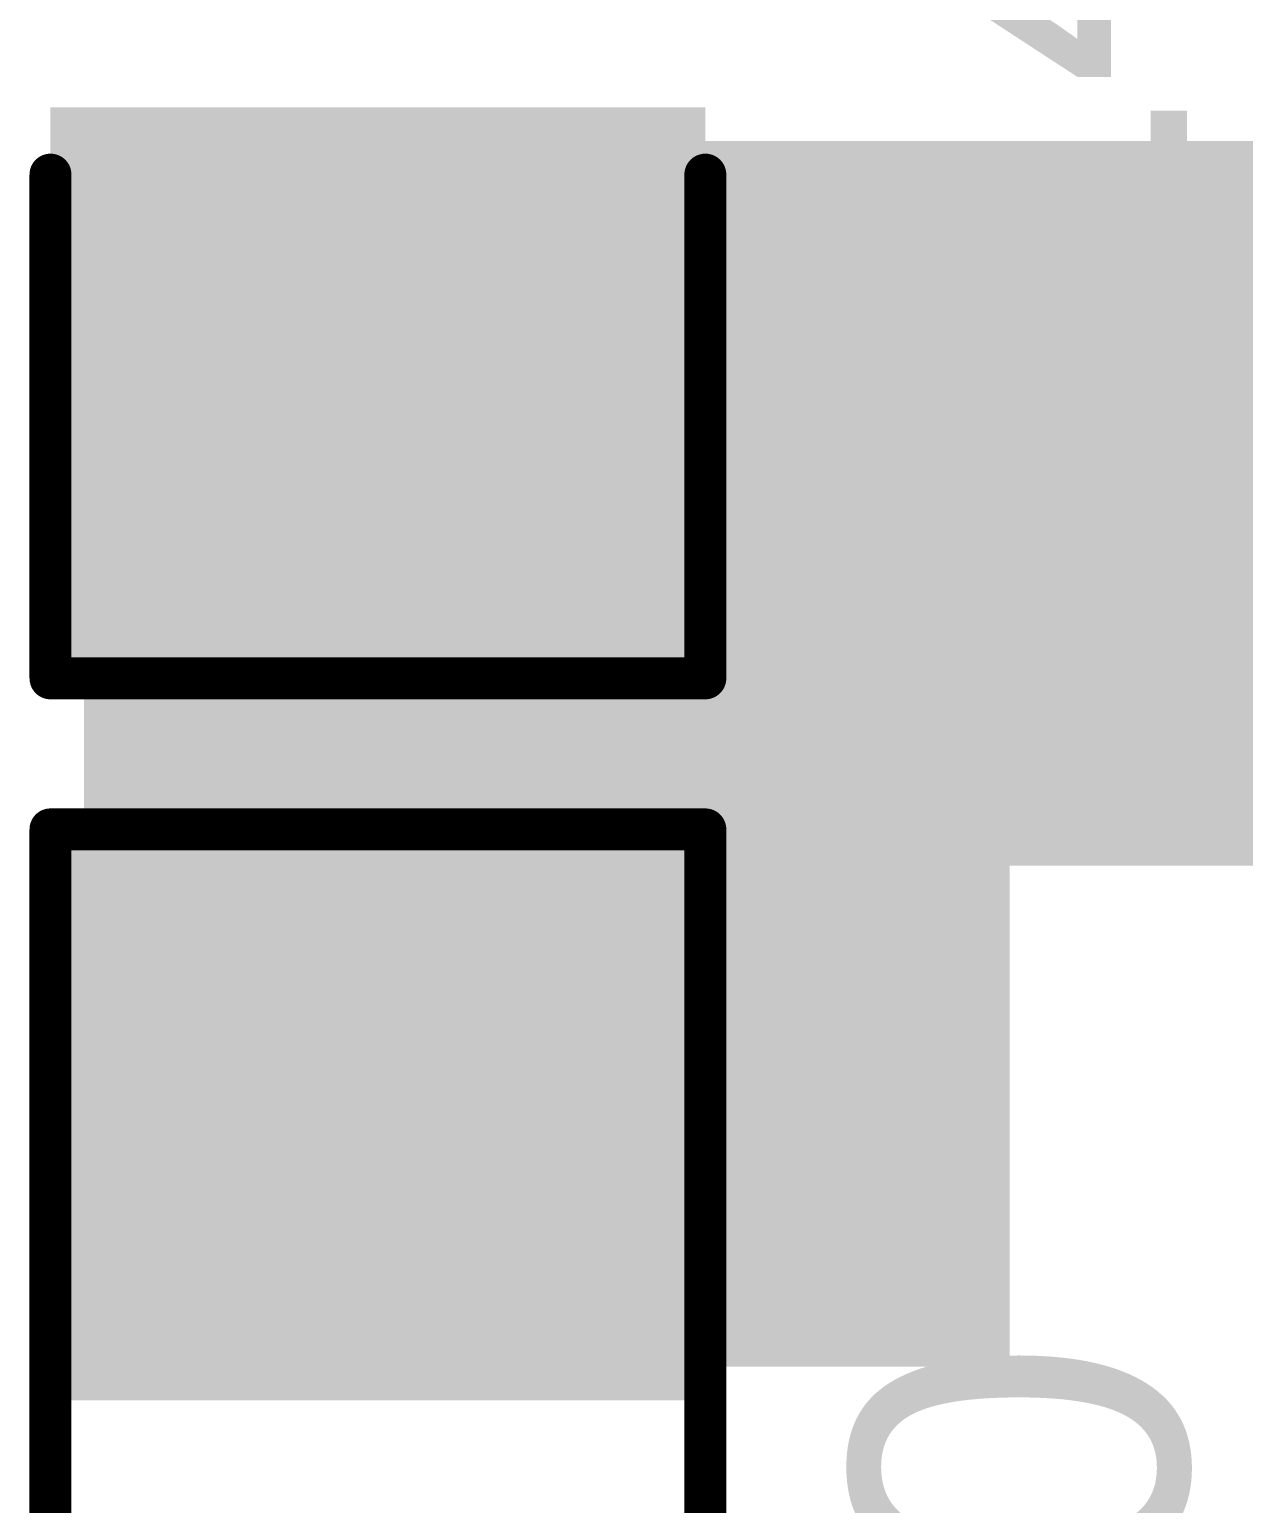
# Model space of a CAD drawing. Header units: inches. Extents: x 68 to 568, y 3 to 460.
# Drawn here: x 219.501 to 223.174, y 252.92 to 257.38 of the extents above; entities that cross this region are included whole.
import ezdxf

# ---------------------------------------------------------------- set-up
doc = ezdxf.new("R2010")
doc.units = ezdxf.units.IN
for name, color, linetype in [('Top Layer', 1, 'Continuous'), ('Top Overlay', 2, 'Continuous'), ('Top Paste', 8, 'Continuous'), ('Top Solder', 216, 'Continuous')]:
    doc.layers.add(name, color=color, linetype=linetype)
doc.styles.add('Arial', font='', dxfattribs={"height": 0.2})
doc.styles.get('Arial').set_extended_font_data('Arial')

# ---------------------------------------------------------------- blocks, each defined once
blk = doc.blocks.new('R___1206_524')
at = {"layer": 'Top Layer'}
for points in [[(-2.032, 0.889), (-0.508, 0.889), (-0.508, -0.889), (-2.032, -0.889)], [(0.508, 0.889), (2.032, 0.889), (2.032, -0.889), (0.508, -0.889)]]:
    blk.add_hatch(color=1, dxfattribs=at).paths.add_polyline_path(points)
at = {"layer": 'Top Paste'}
for points in [[(-2.032, 0.889), (-0.508, 0.889), (-0.508, -0.889), (-2.032, -0.889)], [(0.508, 0.889), (2.032, 0.889), (2.032, -0.889), (0.508, -0.889)]]:
    blk.add_hatch(color=8, dxfattribs=at).paths.add_polyline_path(points)
at = {"layer": 'Top Solder'}
for points in [[(-2.1336, 0.9906), (-0.4064, 0.9906), (-0.4064, -0.9906), (-2.1336, -0.9906)], [(0.4064, 0.9906), (2.1336, 0.9906), (2.1336, -0.9906), (0.4064, -0.9906)]]:
    blk.add_hatch(color=216, dxfattribs=at).paths.add_polyline_path(points)
at = {"layer": 'Top Overlay'}
for points in [[(-2.1336, -0.9906, 0.127, 0.127, 0), (-2.1336, 0.9906, 0.127, 0.127, 0)], [(2.1336, 0.9906, 0.127, 0.127, 0), (-2.1336, 0.9906, 0.127, 0.127, 0)], [(2.1336, -0.9906, 0.127, 0.127, 0), (2.1336, 0.9906, 0.127, 0.127, 0)], [(2.1336, -0.9906, 0.127, 0.127, 0), (-2.1336, -0.9906, 0.127, 0.127, 0)]]:
    blk.add_lwpolyline(points, format="xyseb", dxfattribs=at)
for points in [[(-2.16535, 0.9906, 0.0635, 0.0635, 1), (-2.10185, 0.9906, 0.0635, 0.0635, 1)], [(-2.16535, 0.9906, 0.0635, 0.0635, 1), (-2.10185, 0.9906, 0.0635, 0.0635, 1)], [(2.10185, 0.9906, 0.0635, 0.0635, 1), (2.16535, 0.9906, 0.0635, 0.0635, 1)], [(2.10185, 0.9906, 0.0635, 0.0635, 1), (2.16535, 0.9906, 0.0635, 0.0635, 1)], [(-2.16535, -0.9906, 0.0635, 0.0635, 1), (-2.10185, -0.9906, 0.0635, 0.0635, 1)], [(-2.16535, -0.9906, 0.0635, 0.0635, 1), (-2.10185, -0.9906, 0.0635, 0.0635, 1)], [(2.10185, -0.9906, 0.0635, 0.0635, 1), (2.16535, -0.9906, 0.0635, 0.0635, 1)], [(2.10185, -0.9906, 0.0635, 0.0635, 1), (2.16535, -0.9906, 0.0635, 0.0635, 1)]]:
    blk.add_lwpolyline(points, format="xyseb", close=True, dxfattribs=at)
blk = doc.blocks.new('C___1206_605')
at = {"layer": 'Top Layer'}
for points in [[(-2.032, 0.889), (-0.508, 0.889), (-0.508, -0.889), (-2.032, -0.889)], [(0.508, 0.889), (2.032, 0.889), (2.032, -0.889), (0.508, -0.889)]]:
    blk.add_hatch(color=1, dxfattribs=at).paths.add_polyline_path(points)
at = {"layer": 'Top Paste'}
for points in [[(-2.032, 0.889), (-0.508, 0.889), (-0.508, -0.889), (-2.032, -0.889)], [(0.508, 0.889), (2.032, 0.889), (2.032, -0.889), (0.508, -0.889)]]:
    blk.add_hatch(color=8, dxfattribs=at).paths.add_polyline_path(points)
at = {"layer": 'Top Solder'}
for points in [[(-2.1336, 0.9906), (-0.4064, 0.9906), (-0.4064, -0.9906), (-2.1336, -0.9906)], [(0.4064, 0.9906), (2.1336, 0.9906), (2.1336, -0.9906), (0.4064, -0.9906)]]:
    blk.add_hatch(color=216, dxfattribs=at).paths.add_polyline_path(points)
at = {"layer": 'Top Overlay'}
for points in [[(-2.1336, 0.9906, 0.127, 0.127, 0), (-0.6096, 0.9906, 0.127, 0.127, 0)], [(-2.1336, 0.9906, 0.127, 0.127, 0), (-2.1336, -0.9906, 0.127, 0.127, 0)], [(0.6096, 0.9906, 0.127, 0.127, 0), (2.1336, 0.9906, 0.127, 0.127, 0)], [(2.1336, 0.9906, 0.127, 0.127, 0), (2.1336, -0.9906, 0.127, 0.127, 0)], [(-2.1336, -0.9906, 0.127, 0.127, 0), (-0.6096, -0.9906, 0.127, 0.127, 0)], [(0.6096, -0.9906, 0.127, 0.127, 0), (2.1336, -0.9906, 0.127, 0.127, 0)]]:
    blk.add_lwpolyline(points, format="xyseb", dxfattribs=at)
for points in [[(-2.16535, 0.9906, 0.0635, 0.0635, 1), (-2.10185, 0.9906, 0.0635, 0.0635, 1)], [(-2.16535, 0.9906, 0.0635, 0.0635, 1), (-2.10185, 0.9906, 0.0635, 0.0635, 1)], [(-0.64135, 0.9906, 0.0635, 0.0635, 1), (-0.57785, 0.9906, 0.0635, 0.0635, 1)], [(0.57785, 0.9906, 0.0635, 0.0635, 1), (0.64135, 0.9906, 0.0635, 0.0635, 1)], [(2.10185, 0.9906, 0.0635, 0.0635, 1), (2.16535, 0.9906, 0.0635, 0.0635, 1)], [(2.10185, 0.9906, 0.0635, 0.0635, 1), (2.16535, 0.9906, 0.0635, 0.0635, 1)], [(-2.16535, -0.9906, 0.0635, 0.0635, 1), (-2.10185, -0.9906, 0.0635, 0.0635, 1)], [(-2.16535, -0.9906, 0.0635, 0.0635, 1), (-2.10185, -0.9906, 0.0635, 0.0635, 1)], [(-0.64135, -0.9906, 0.0635, 0.0635, 1), (-0.57785, -0.9906, 0.0635, 0.0635, 1)], [(0.57785, -0.9906, 0.0635, 0.0635, 1), (0.64135, -0.9906, 0.0635, 0.0635, 1)], [(2.10185, -0.9906, 0.0635, 0.0635, 1), (2.16535, -0.9906, 0.0635, 0.0635, 1)], [(2.10185, -0.9906, 0.0635, 0.0635, 1), (2.16535, -0.9906, 0.0635, 0.0635, 1)]]:
    blk.add_lwpolyline(points, format="xyseb", close=True, dxfattribs=at)

msp = doc.modelspace()

# ---------------------------------------------------------------- hatches: boundary and pattern name
at = {"layer": 'Top Layer'}
for points in [[(219.6659, 254.8503), (227.5485, 254.8503), (227.5485, 257.0425), (219.6659, 257.0425)], [(222.4665, 257.0425), (219.6659, 257.0425), (219.6659, 253.3341), (222.4665, 253.3341)]]:
    msp.add_hatch(color=1, dxfattribs=at).paths.add_polyline_path(points)

# ---------------------------------------------------------------- block references
for name, p, rotation in [('C___1206_605', (220.5549, 257.5505), 90), ('R___1206_524', (220.5549, 252.8261), 270)]:
    msp.add_blockref(name, p, dxfattribs=dict(rotation=rotation))

# ---------------------------------------------------------------- texts
at = {"layer": 'Top Overlay', "style": 'Arial'}
for s, p in [('C14', (223.0032, 255.3893)), ('R10', (223.0032, 250.8199))]:
    msp.add_text(s, height=1.016, rotation=90, dxfattribs=at).set_placement(p)

doc.saveas('drawing.dxf')
